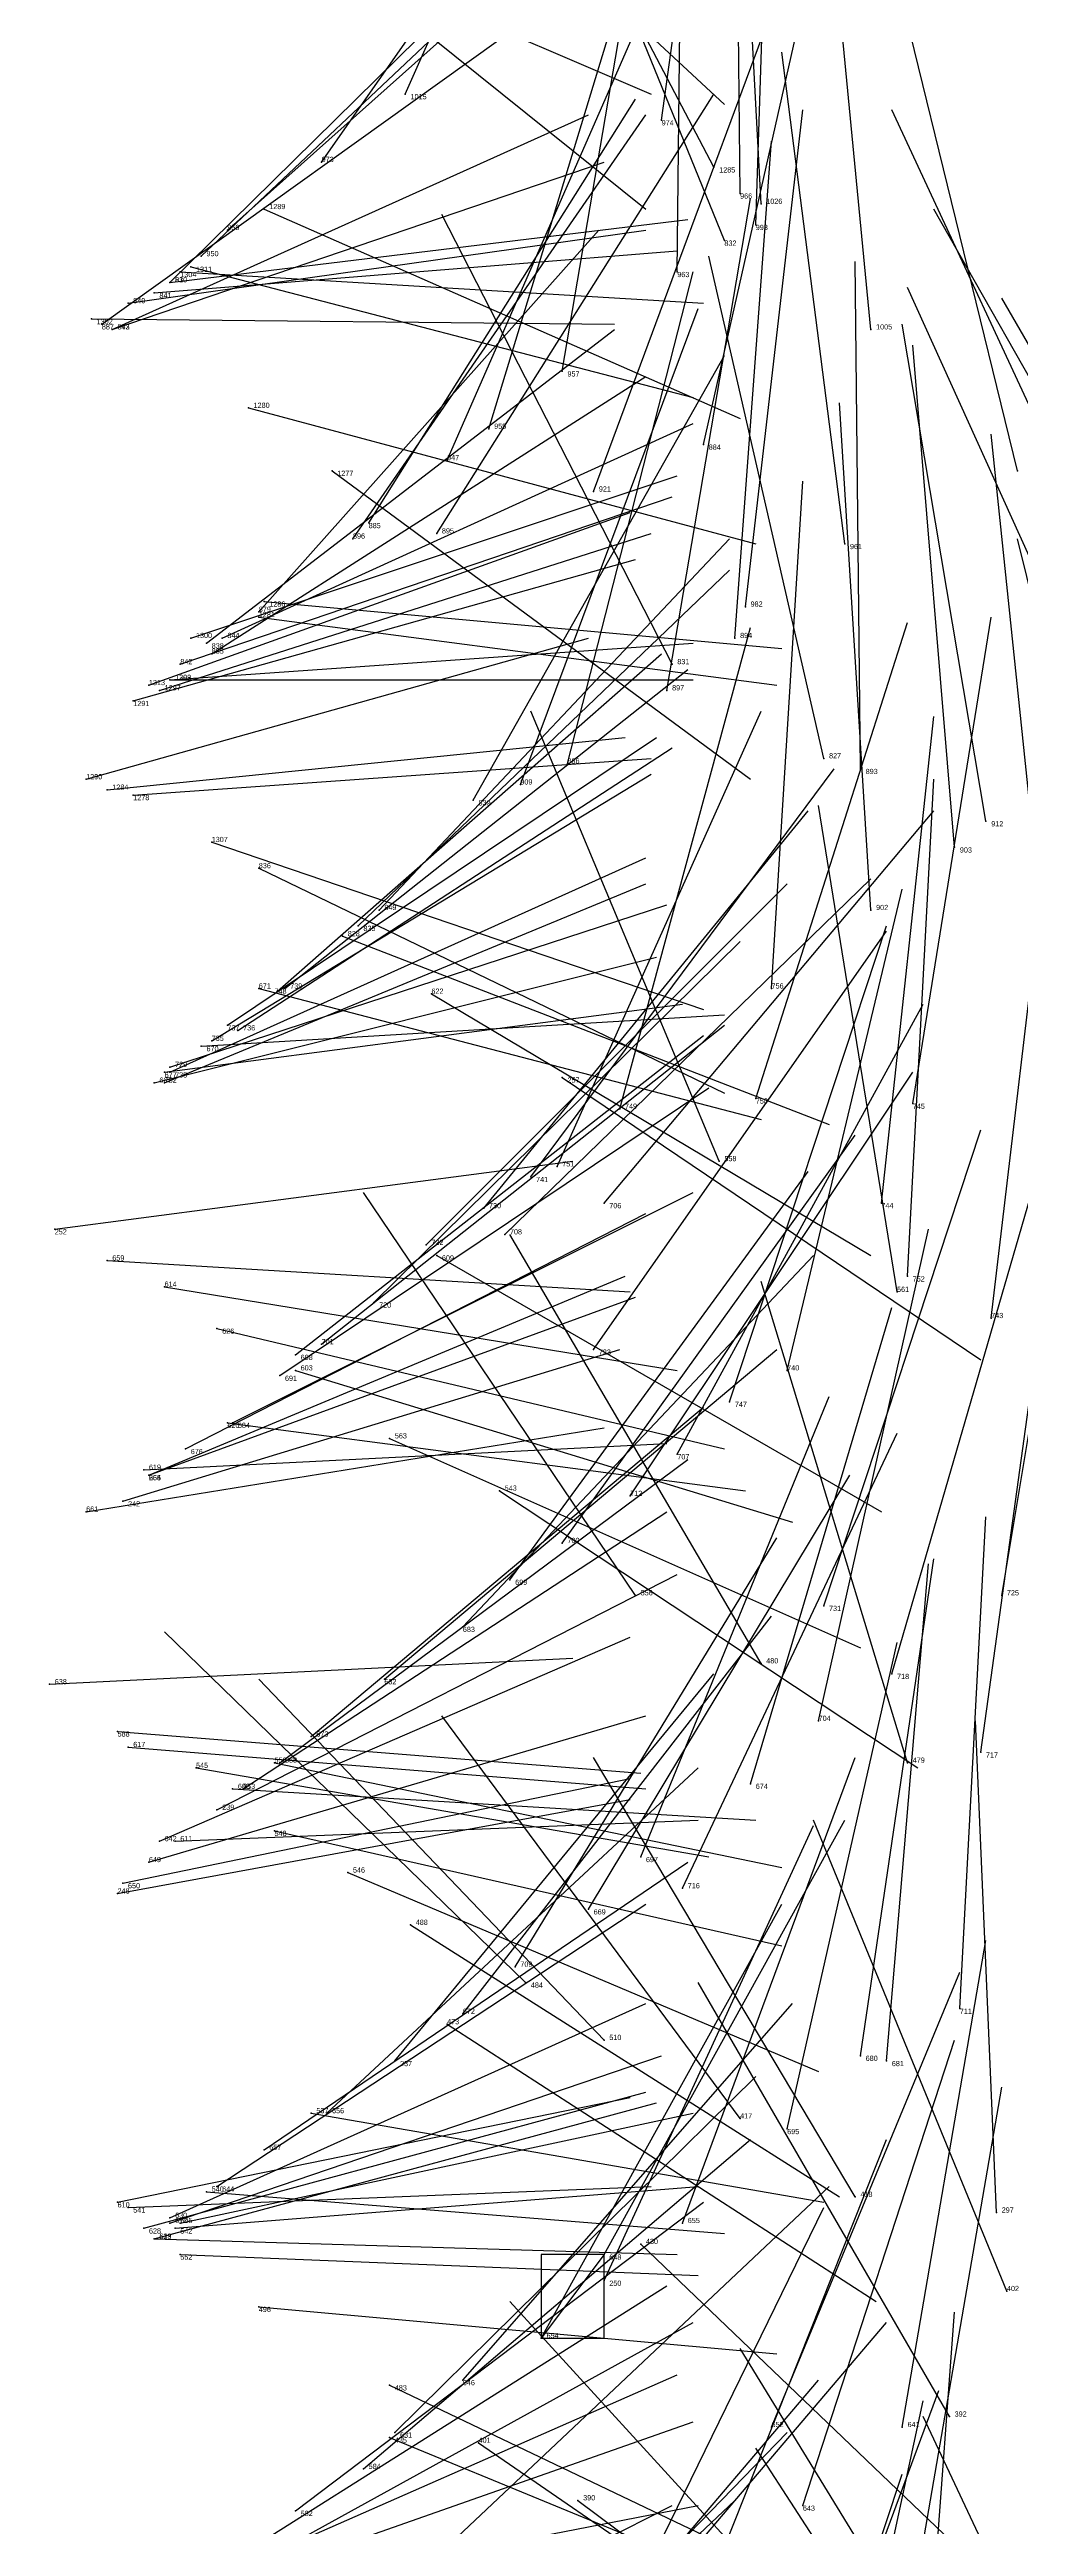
# Model space of a CAD drawing. Extents: x 59.1 to 70.8, y 600.3 to 605.1.
# Drawn here: x 68.099 to 68.2846, y 601.224 to 601.6975 of the extents above; entities that cross this region are included whole.
import ezdxf

# ---------------------------------------------------------------- set-up
doc = ezdxf.new("R2010")
doc.units = 0
for name, color, linetype in [('Clients', 3, 'CONTINUOUS'), ('Facilities', 3, 'CONTINUOUS'), ('Facilities_lines', 3, 'CONTINUOUS'), ('Min_max_boxes', 1, 'CONTINUOUS'), ('Normals', 1, 'CONTINUOUS'), ('Source_points', 5, 'CONTINUOUS'), ('Text', 3, 'CONTINUOUS')]:
    doc.layers.add(name, color=color, linetype=linetype)

msp = doc.modelspace()

# ---------------------------------------------------------------- linework, layer by layer
at = {"layer": 'Clients', "color": 5}
msp.add_point((68.193, 601.26, 445.378), dxfattribs=at)
at = {"layer": 'Facilities', "color": 3}
for p in [(68.167, 601.689, 446.762), (68.216, 601.684, 446.71), (68.151, 601.676, 446.703), (68.226, 601.675, 445.634), (68.14, 601.667, 445.81), (68.231, 601.67, 446.616), (68.235, 601.668, 446.753), (68.133, 601.663, 446.582), (68.234, 601.664, 446.654), (68.128, 601.658, 446.522), (68.228, 601.661, 445.495), (68.122, 601.653, 446.01), (68.122, 601.653, 446.461), (68.124, 601.655, 445.945), (68.126, 601.656, 445.881), (68.219, 601.655, 446.695), (68.114, 601.649, 446.142), (68.119, 601.651, 446.078), (68.107, 601.646, 445.939), (68.109, 601.645, 446.338), (68.111, 601.644, 446.209), (68.111, 601.644, 446.272), (68.256, 601.644, 446.593), (68.197, 601.636, 446.64), (68.137, 601.629, 445.559), (68.183, 601.625, 446.582), (68.224, 601.622, 446.449), (68.153, 601.617, 445.485), (68.175, 601.619, 446.523), (68.284, 601.617, 446.535), (68.203, 601.613, 446.476), (68.16, 601.607, 446.464), (68.157, 601.604, 446.401), (68.173, 601.605, 446.322), (68.251, 601.603, 446.579), (68.14, 601.592, 445.638), (68.139, 601.59, 446.279), (68.139, 601.589, 445.573), (68.232, 601.591, 446.524), (68.126, 601.585, 445.913), (68.129, 601.584, 446.218), (68.13, 601.582, 446.155), (68.132, 601.585, 446.092), (68.23, 601.585, 446.418), (68.124, 601.58, 446.03), (68.218, 601.58, 445.257), (68.115, 601.573, 445.839), (68.118, 601.576, 445.902), (68.12, 601.575, 445.965), (68.122, 601.577, 445.709), (68.122, 601.577, 445.775), (68.217, 601.575, 446.464), (68.198, 601.561, 446.407), (68.247, 601.562, 445.181), (68.254, 601.56, 446.36), (68.106, 601.558, 445.822), (68.11, 601.556, 445.67), (68.115, 601.555, 445.52), (68.18, 601.554, 446.243), (68.189, 601.557, 446.346), (68.278, 601.55, 446.403), (68.13, 601.546, 445.366), (68.272, 601.545, 446.303), (68.139, 601.541, 445.29), (68.158, 601.53, 446.102), (68.162, 601.533, 446.164), (68.256, 601.533, 446.349), (68.155, 601.528, 445.216), (68.139, 601.518, 445.335), (68.142, 601.517, 446.044), (68.144, 601.518, 445.98), (68.172, 601.517, 445.14), (68.237, 601.518, 446.293), (68.133, 601.511, 445.792), (68.128, 601.507, 445.405), (68.13, 601.508, 445.856), (68.135, 601.51, 445.92), (68.121, 601.502, 445.475), (68.122, 601.503, 445.604), (68.122, 601.502, 445.73), (68.119, 601.5, 445.538), (68.121, 601.5, 445.667), (68.197, 601.501, 445.061), (68.234, 601.497, 446.13), (68.208, 601.495, 446.176), (68.264, 601.496, 446.052), (68.196, 601.484, 446.116), (68.227, 601.485, 444.985), (68.191, 601.482, 446.056), (68.182, 601.476, 445.993), (68.205, 601.477, 445.93), (68.258, 601.477, 446.07), (68.1, 601.472, 445.41), (68.171, 601.469, 445.934), (68.186, 601.471, 445.792), (68.11, 601.466, 445.257), (68.173, 601.467, 445.092), (68.121, 601.461, 445.181), (68.261, 601.46, 444.908), (68.263, 601.463, 446.117), (68.161, 601.458, 445.873), (68.279, 601.455, 446.013), (68.131, 601.453, 445.105), (68.151, 601.45, 445.814), (68.146, 601.448, 445.749), (68.146, 601.445, 445.029), (68.203, 601.449, 445.841), (68.24, 601.445, 446.062), (68.143, 601.444, 445.688), (68.133, 601.435, 445.173), (68.134, 601.435, 445.626), (68.229, 601.439, 446.003), (68.164, 601.432, 444.952), (68.117, 601.426, 445.245), (68.125, 601.43, 445.566), (68.219, 601.429, 445.941), (68.118, 601.425, 445.438), (68.118, 601.425, 445.505), (68.185, 601.422, 444.874), (68.21, 601.421, 445.88), (68.106, 601.418, 445.313), (68.113, 601.42, 445.376), (68.197, 601.412, 445.822), (68.187, 601.405, 445.761), (68.211, 601.402, 444.797), (68.281, 601.402, 445.914), (68.247, 601.4, 445.786), (68.178, 601.396, 445.7), (68.235, 601.389, 444.721), (68.099, 601.385, 445.186), (68.163, 601.386, 445.641), (68.26, 601.387, 445.858), (68.112, 601.376, 445.109), (68.149, 601.375, 445.582), (68.246, 601.378, 445.801), (68.114, 601.373, 445.035), (68.127, 601.369, 444.957), (68.142, 601.37, 444.937), (68.143, 601.37, 445.522), (68.263, 601.37, 444.644), (68.277, 601.372, 445.727), (68.134, 601.365, 445.005), (68.136, 601.365, 445.458), (68.233, 601.366, 445.741), (68.131, 601.361, 445.398), (68.12, 601.355, 445.335), (68.123, 601.355, 445.076), (68.142, 601.357, 444.881), (68.118, 601.351, 445.274), (68.212, 601.352, 445.683), (68.113, 601.347, 445.209), (68.156, 601.349, 444.804), (68.22, 601.346, 445.578), (68.112, 601.345, 445.146), (68.202, 601.342, 445.624), (68.168, 601.339, 444.729), (68.188, 601.331, 445.565), (68.19, 601.328, 444.651), (68.178, 601.322, 445.504), (68.273, 601.323, 445.668), (68.175, 601.32, 444.723), (68.205, 601.317, 444.576), (68.165, 601.313, 445.444), (68.254, 601.314, 445.521), (68.259, 601.313, 445.611), (68.149, 601.303, 444.799), (68.152, 601.303, 445.385), (68.231, 601.302, 444.499), (68.24, 601.3, 445.553), (68.14, 601.296, 445.325), (68.131, 601.289, 445.264), (68.112, 601.286, 445.022), (68.114, 601.285, 444.945), (68.129, 601.288, 444.874), (68.253, 601.287, 444.42), (68.28, 601.284, 445.465), (68.117, 601.281, 445.098), (68.119, 601.279, 444.871), (68.119, 601.279, 445.076), (68.122, 601.283, 445.203), (68.122, 601.282, 445.138), (68.123, 601.281, 444.944), (68.124, 601.282, 445.007), (68.22, 601.282, 445.497), (68.124, 601.276, 444.792), (68.205, 601.276, 445.367), (68.212, 601.278, 444.518), (68.205, 601.271, 445.438), (68.139, 601.266, 444.716), (68.282, 601.269, 444.343), (68.164, 601.251, 444.564), (68.178, 601.252, 445.318), (68.164, 601.241, 444.606), (68.165, 601.242, 445.259), (68.237, 601.243, 445.311), (68.262, 601.243, 445.407), (68.271, 601.245, 444.339), (68.181, 601.24, 444.487), (68.159, 601.235, 445.196), (68.146, 601.227, 445.137), (68.2, 601.229, 444.409), (68.243, 601.228, 445.35)]:
    msp.add_point(p, dxfattribs=at)
at = {"layer": 'Facilities_lines', "color": 3}
msp.add_line((68.205, 601.276, 445.367), (68.193, 601.26, 445.378), dxfattribs=at)
at = {"layer": 'Min_max_boxes', "color": 1}
for p, q in [((68.205, 601.276, 445.367), (68.193, 601.276, 445.367)), ((68.193, 601.276, 445.367), (68.193, 601.26, 445.367)), ((68.205, 601.276, 445.378), (68.193, 601.276, 445.378)), ((68.193, 601.276, 445.378), (68.193, 601.26, 445.378)), ((68.193, 601.276, 445.367), (68.193, 601.276, 445.378)), ((68.205, 601.26, 445.367), (68.205, 601.276, 445.367)), ((68.205, 601.26, 445.378), (68.205, 601.276, 445.378)), ((68.205, 601.276, 445.367), (68.205, 601.276, 445.378)), ((68.193, 601.26, 445.367), (68.205, 601.26, 445.367)), ((68.193, 601.26, 445.378), (68.205, 601.26, 445.378)), ((68.193, 601.26, 445.367), (68.193, 601.26, 445.378)), ((68.205, 601.26, 445.367), (68.205, 601.26, 445.378))]:
    msp.add_line(p, q, dxfattribs=at)
at = {"layer": 'Normals', "color": 1}
for p, q in [((68.167, 601.689, 446.762), (68.206, 601.777, 446.735)), ((68.216, 601.684, 446.71), (68.229, 601.778, 446.678)), ((68.231, 601.67, 446.616), (68.23, 601.765, 446.586)), ((68.235, 601.668, 446.753), (68.23, 601.762, 446.72)), ((68.226, 601.675, 445.634), (68.182, 601.759, 445.603)), ((68.234, 601.664, 446.654), (68.237, 601.758, 446.621)), ((68.151, 601.676, 446.703), (68.207, 601.756, 446.681)), ((68.156, 601.754, 446.081), (68.228, 601.687, 446.096)), ((68.228, 601.661, 445.495), (68.191, 601.752, 445.474)), ((68.219, 601.655, 446.695), (68.22, 601.75, 446.664)), ((68.256, 601.644, 446.593), (68.247, 601.737, 446.558)), ((68.133, 601.663, 446.582), (68.207, 601.729, 446.567)), ((68.197, 601.636, 446.64), (68.213, 601.73, 446.609)), ((68.123, 601.728, 446.023), (68.214, 601.689, 446.032)), ((68.128, 601.658, 446.522), (68.2, 601.726, 446.508)), ((68.137, 601.728, 445.92), (68.213, 601.667, 445.944)), ((68.122, 601.653, 446.461), (68.192, 601.722, 446.44)), ((68.183, 601.625, 446.582), (68.211, 601.717, 446.554)), ((68.224, 601.622, 446.449), (68.245, 601.715, 446.419)), ((68.175, 601.619, 446.523), (68.214, 601.708, 446.498)), ((68.284, 601.617, 446.535), (68.262, 601.707, 446.498)), ((68.109, 601.645, 446.338), (68.19, 601.703, 446.327)), ((68.203, 601.613, 446.476), (68.236, 601.702, 446.446)), ((68.251, 601.603, 446.579), (68.239, 601.697, 446.546)), ((68.16, 601.607, 446.464), (68.211, 601.688, 446.436)), ((68.173, 601.605, 446.322), (68.226, 601.689, 446.306)), ((68.232, 601.591, 446.524), (68.243, 601.686, 446.493)), ((68.299, 601.602, 446.477), (68.26, 601.686, 446.44)), ((68.111, 601.644, 446.272), (68.202, 601.685, 446.265)), ((68.157, 601.604, 446.401), (68.213, 601.685, 446.382)), ((68.23, 601.585, 446.418), (68.237, 601.68, 446.389)), ((68.111, 601.644, 446.209), (68.205, 601.676, 446.2)), ((68.14, 601.667, 445.81), (68.231, 601.627, 445.822)), ((68.217, 601.575, 446.464), (68.233, 601.669, 446.435)), ((68.314, 601.586, 446.417), (68.268, 601.667, 446.382)), ((68.114, 601.649, 446.142), (68.213, 601.663, 446.133)), ((68.122, 601.653, 446.01), (68.221, 601.665, 446.006)), ((68.139, 601.59, 446.279), (68.204, 601.663, 446.26)), ((68.218, 601.58, 445.257), (68.174, 601.666, 445.231)), ((68.119, 601.651, 446.078), (68.219, 601.659, 446.077)), ((68.247, 601.562, 445.181), (68.225, 601.658, 445.162)), ((68.124, 601.655, 445.945), (68.224, 601.649, 445.947)), ((68.126, 601.656, 445.881), (68.222, 601.631, 445.892)), ((68.198, 601.561, 446.407), (68.222, 601.655, 446.381)), ((68.254, 601.56, 446.36), (68.253, 601.657, 446.337)), ((68.301, 601.568, 446.461), (68.263, 601.652, 446.423)), ((68.329, 601.567, 446.36), (68.281, 601.65, 446.332)), ((68.107, 601.646, 445.939), (68.207, 601.645, 445.939)), ((68.129, 601.584, 446.218), (68.207, 601.644, 446.201)), ((68.189, 601.557, 446.346), (68.223, 601.648, 446.323)), ((68.278, 601.55, 446.403), (68.262, 601.645, 446.377)), ((68.18, 601.554, 446.243), (68.228, 601.639, 446.22)), ((68.272, 601.545, 446.303), (68.264, 601.641, 446.277)), ((68.13, 601.582, 446.155), (68.213, 601.635, 446.136)), ((68.256, 601.533, 446.349), (68.25, 601.63, 446.323)), ((68.132, 601.585, 446.092), (68.222, 601.626, 446.079)), ((68.137, 601.629, 445.559), (68.234, 601.603, 445.557)), ((68.289, 601.528, 446.243), (68.279, 601.624, 446.217)), ((68.126, 601.585, 445.913), (68.219, 601.616, 445.896)), ((68.153, 601.617, 445.485), (68.233, 601.558, 445.496)), ((68.237, 601.518, 446.293), (68.243, 601.615, 446.268)), ((68.124, 601.58, 446.03), (68.218, 601.612, 446.022)), ((68.118, 601.576, 445.902), (68.21, 601.609, 445.882)), ((68.12, 601.575, 445.965), (68.214, 601.605, 445.951)), ((68.162, 601.533, 446.164), (68.229, 601.604, 446.142)), ((68.307, 601.511, 446.187), (68.284, 601.604, 446.158)), ((68.115, 601.573, 445.839), (68.211, 601.6, 445.832)), ((68.158, 601.53, 446.102), (68.229, 601.598, 446.082)), ((68.14, 601.592, 445.638), (68.239, 601.583, 445.631)), ((68.139, 601.589, 445.573), (68.238, 601.576, 445.565)), ((68.208, 601.495, 446.176), (68.233, 601.587, 446.147)), ((68.234, 601.497, 446.13), (68.263, 601.588, 446.1)), ((68.264, 601.496, 446.052), (68.279, 601.589, 446.018)), ((68.106, 601.558, 445.822), (68.202, 601.585, 445.816)), ((68.122, 601.577, 445.775), (68.222, 601.584, 445.774)), ((68.142, 601.517, 446.044), (68.216, 601.582, 446.028)), ((68.144, 601.518, 445.98), (68.221, 601.579, 445.964)), ((68.122, 601.577, 445.709), (68.222, 601.577, 445.708)), ((68.227, 601.485, 444.985), (68.191, 601.571, 444.95)), ((68.196, 601.484, 446.116), (68.235, 601.571, 446.086)), ((68.258, 601.477, 446.07), (68.268, 601.57, 446.036)), ((68.11, 601.556, 445.67), (68.209, 601.566, 445.666)), ((68.133, 601.511, 445.792), (68.215, 601.566, 445.776)), ((68.135, 601.51, 445.92), (68.218, 601.564, 445.903)), ((68.115, 601.555, 445.52), (68.214, 601.562, 445.512)), ((68.13, 601.508, 445.856), (68.214, 601.559, 445.839)), ((68.191, 601.482, 446.056), (68.249, 601.56, 446.03)), ((68.263, 601.463, 446.117), (68.268, 601.558, 446.087)), ((68.182, 601.476, 445.993), (68.244, 601.552, 445.973)), ((68.205, 601.477, 445.93), (68.268, 601.552, 445.91)), ((68.261, 601.46, 444.908), (68.246, 601.553, 444.876)), ((68.13, 601.546, 445.366), (68.224, 601.514, 445.374)), ((68.279, 601.455, 446.013), (68.29, 601.548, 445.978)), ((68.122, 601.502, 445.73), (68.213, 601.543, 445.722)), ((68.139, 601.541, 445.29), (68.228, 601.498, 445.3)), ((68.121, 601.5, 445.667), (68.213, 601.538, 445.657)), ((68.171, 601.469, 445.934), (68.24, 601.538, 445.913)), ((68.186, 601.471, 445.792), (68.256, 601.539, 445.77)), ((68.24, 601.445, 446.062), (68.262, 601.537, 446.028)), ((68.122, 601.503, 445.604), (68.217, 601.534, 445.595)), ((68.229, 601.439, 446.003), (68.259, 601.53, 445.976)), ((68.155, 601.528, 445.216), (68.248, 601.492, 445.221)), ((68.161, 601.458, 445.873), (68.231, 601.527, 445.854)), ((68.203, 601.449, 445.841), (68.259, 601.529, 445.818)), ((68.119, 601.5, 445.538), (68.215, 601.524, 445.526)), ((68.139, 601.518, 445.335), (68.235, 601.493, 445.344)), ((68.172, 601.517, 445.14), (68.256, 601.467, 445.16)), ((68.121, 601.502, 445.475), (68.22, 601.515, 445.467)), ((68.128, 601.507, 445.405), (68.228, 601.513, 445.402)), ((68.151, 601.45, 445.814), (68.228, 601.511, 445.796)), ((68.219, 601.429, 445.941), (68.266, 601.515, 445.92)), ((68.146, 601.448, 445.749), (68.224, 601.509, 445.733)), ((68.21, 601.421, 445.88), (68.264, 601.502, 445.857)), ((68.143, 601.444, 445.688), (68.225, 601.499, 445.673)), ((68.197, 601.501, 445.061), (68.277, 601.447, 445.086)), ((68.281, 601.402, 445.914), (68.297, 601.498, 445.89)), ((68.197, 601.412, 445.822), (68.253, 601.49, 445.795)), ((68.247, 601.4, 445.786), (68.277, 601.491, 445.758)), ((68.1, 601.472, 445.41), (68.199, 601.485, 445.401)), ((68.187, 601.405, 445.761), (68.244, 601.483, 445.735)), ((68.134, 601.435, 445.626), (68.222, 601.479, 445.611)), ((68.211, 601.402, 444.797), (68.159, 601.479, 444.762)), ((68.26, 601.387, 445.858), (68.287, 601.48, 445.834)), ((68.125, 601.43, 445.566), (68.213, 601.475, 445.55)), ((68.235, 601.389, 444.721), (68.187, 601.471, 444.689)), ((68.246, 601.378, 445.801), (68.267, 601.472, 445.776)), ((68.11, 601.466, 445.257), (68.21, 601.46, 445.26)), ((68.173, 601.467, 445.092), (68.258, 601.418, 445.114)), ((68.178, 601.396, 445.7), (68.245, 601.467, 445.678)), ((68.277, 601.372, 445.727), (68.29, 601.466, 445.695)), ((68.118, 601.425, 445.505), (68.209, 601.463, 445.488)), ((68.118, 601.425, 445.438), (68.211, 601.459, 445.425)), ((68.121, 601.461, 445.181), (68.219, 601.445, 445.189)), ((68.263, 601.37, 444.644), (68.235, 601.462, 444.616)), ((68.233, 601.366, 445.741), (68.26, 601.457, 445.71)), ((68.131, 601.453, 445.105), (68.228, 601.43, 445.116)), ((68.113, 601.42, 445.376), (68.208, 601.449, 445.364)), ((68.146, 601.445, 445.029), (68.241, 601.416, 445.042)), ((68.163, 601.386, 445.641), (68.238, 601.449, 445.621)), ((68.212, 601.352, 445.683), (68.248, 601.44, 445.654)), ((68.133, 601.435, 445.173), (68.232, 601.422, 445.18)), ((68.149, 601.375, 445.582), (68.224, 601.438, 445.56)), ((68.106, 601.418, 445.313), (68.205, 601.434, 445.311)), ((68.117, 601.426, 445.245), (68.217, 601.431, 445.244)), ((68.164, 601.432, 444.952), (68.254, 601.392, 444.968)), ((68.22, 601.346, 445.578), (68.261, 601.433, 445.55)), ((68.143, 601.37, 445.522), (68.221, 601.428, 445.499)), ((68.185, 601.422, 444.874), (68.265, 601.369, 444.902)), ((68.202, 601.342, 445.624), (68.252, 601.425, 445.599)), ((68.136, 601.365, 445.458), (68.217, 601.418, 445.434)), ((68.273, 601.323, 445.668), (68.278, 601.417, 445.635)), ((68.188, 601.331, 445.565), (68.238, 601.413, 445.539)), ((68.254, 601.314, 445.521), (68.268, 601.409, 445.493)), ((68.259, 601.313, 445.611), (68.267, 601.408, 445.581)), ((68.131, 601.361, 445.398), (68.219, 601.406, 445.382)), ((68.178, 601.322, 445.504), (68.237, 601.398, 445.476)), ((68.12, 601.355, 445.335), (68.21, 601.394, 445.318)), ((68.19, 601.328, 444.651), (68.121, 601.395, 444.623)), ((68.24, 601.3, 445.553), (68.261, 601.393, 445.523)), ((68.099, 601.385, 445.186), (68.199, 601.39, 445.182)), ((68.205, 601.317, 444.576), (68.139, 601.386, 444.547)), ((68.165, 601.313, 445.444), (68.226, 601.387, 445.416)), ((68.118, 601.351, 445.274), (68.213, 601.379, 445.263)), ((68.231, 601.302, 444.499), (68.174, 601.379, 444.471)), ((68.112, 601.376, 445.109), (68.212, 601.368, 445.112)), ((68.28, 601.284, 445.465), (68.276, 601.378, 445.431)), ((68.114, 601.373, 445.035), (68.213, 601.365, 445.044)), ((68.127, 601.369, 444.957), (68.225, 601.352, 444.97)), ((68.142, 601.37, 444.937), (68.239, 601.35, 444.948)), ((68.152, 601.303, 445.385), (68.223, 601.369, 445.361)), ((68.253, 601.287, 444.42), (68.203, 601.371, 444.397)), ((68.22, 601.282, 445.497), (68.253, 601.371, 445.465)), ((68.113, 601.347, 445.209), (68.21, 601.367, 445.199)), ((68.134, 601.365, 445.005), (68.234, 601.359, 445.011)), ((68.112, 601.345, 445.146), (68.21, 601.363, 445.138)), ((68.123, 601.355, 445.076), (68.223, 601.359, 445.077)), ((68.142, 601.357, 444.881), (68.239, 601.335, 444.894)), ((68.205, 601.276, 445.367), (68.251, 601.359, 445.335)), ((68.205, 601.271, 445.438), (68.245, 601.358, 445.408)), ((68.282, 601.269, 444.343), (68.245, 601.359, 444.319)), ((68.14, 601.296, 445.325), (68.221, 601.351, 445.305)), ((68.156, 601.349, 444.804), (68.246, 601.311, 444.827)), ((68.131, 601.289, 445.264), (68.213, 601.343, 445.244)), ((68.193, 601.26, 445.378), (68.239, 601.343, 445.346)), ((68.168, 601.339, 444.729), (68.25, 601.287, 444.754)), ((68.262, 601.243, 445.407), (68.278, 601.336, 445.373)), ((68.271, 601.245, 444.339), (68.223, 601.328, 444.31)), ((68.237, 601.243, 445.311), (68.273, 601.33, 445.277)), ((68.122, 601.283, 445.203), (68.213, 601.324, 445.19)), ((68.178, 601.252, 445.318), (68.241, 601.324, 445.287)), ((68.175, 601.32, 444.723), (68.257, 601.267, 444.747)), ((68.243, 601.228, 445.35), (68.272, 601.317, 445.316)), ((68.122, 601.282, 445.138), (68.216, 601.314, 445.127)), ((68.165, 601.242, 445.259), (68.234, 601.31, 445.234)), ((68.265, 601.215, 445.257), (68.281, 601.308, 445.224)), ((68.112, 601.286, 445.022), (68.21, 601.306, 445.018)), ((68.117, 601.281, 445.098), (68.213, 601.307, 445.089)), ((68.119, 601.279, 445.076), (68.215, 601.305, 445.07)), ((68.124, 601.282, 445.007), (68.222, 601.303, 445.002)), ((68.149, 601.303, 444.799), (68.247, 601.286, 444.808)), ((68.159, 601.235, 445.196), (68.233, 601.298, 445.174)), ((68.224, 601.21, 445.294), (68.259, 601.298, 445.263)), ((68.114, 601.285, 444.945), (68.214, 601.289, 444.946)), ((68.123, 601.281, 444.944), (68.223, 601.289, 444.944)), ((68.177, 601.222, 445.129), (68.248, 601.289, 445.108)), ((68.129, 601.288, 444.874), (68.228, 601.28, 444.883)), ((68.146, 601.227, 445.137), (68.224, 601.286, 445.118)), ((68.205, 601.199, 445.236), (68.247, 601.285, 445.207)), ((68.119, 601.279, 444.871), (68.219, 601.276, 444.878)), ((68.124, 601.276, 444.792), (68.223, 601.272, 444.801)), ((68.212, 601.278, 444.518), (68.281, 601.212, 444.546)), ((68.133, 601.217, 445.079), (68.217, 601.27, 445.066)), ((68.139, 601.266, 444.716), (68.238, 601.257, 444.728)), ((68.251, 601.197, 444.179), (68.187, 601.267, 444.146)), ((68.265, 601.17, 445.221), (68.272, 601.265, 445.192)), ((68.135, 601.215, 445.015), (68.222, 601.263, 445)), ((68.196, 601.189, 445.177), (68.259, 601.263, 445.152)), ((68.28, 601.178, 444.102), (68.231, 601.258, 444.068)), ((68.128, 601.213, 444.95), (68.219, 601.253, 444.941)), ((68.164, 601.251, 444.564), (68.252, 601.209, 444.586)), ((68.183, 601.178, 445.119), (68.246, 601.252, 445.095)), ((68.236, 601.161, 445.074), (68.269, 601.25, 445.042)), ((68.246, 601.155, 445.166), (68.266, 601.248, 445.136)), ((68.128, 601.211, 444.885), (68.222, 601.244, 444.877)), ((68.164, 601.241, 444.606), (68.254, 601.204, 444.629)), ((68.172, 601.172, 445.056), (68.24, 601.242, 445.034)), ((68.305, 601.162, 444.023), (68.266, 601.245, 443.984)), ((68.181, 601.24, 444.487), (68.261, 601.185, 444.511)), ((68.284, 601.162, 444.103), (68.234, 601.239, 444.063)), ((68.232, 601.144, 445.105), (68.262, 601.234, 445.074)), ((68.125, 601.209, 444.823), (68.223, 601.228, 444.823)), ((68.129, 601.183, 444.902), (68.218, 601.228, 444.891)), ((68.159, 601.162, 444.999), (68.23, 601.229, 444.978)), ((68.2, 601.229, 444.409), (68.279, 601.17, 444.427))]:
    msp.add_line(p, q, dxfattribs=at)
at = {"layer": 'Source_points', "color": 5}
for p in [(68.167, 601.689, 446.762), (68.216, 601.684, 446.71), (68.151, 601.676, 446.703), (68.226, 601.675, 445.634), (68.14, 601.667, 445.81), (68.231, 601.67, 446.616), (68.235, 601.668, 446.753), (68.133, 601.663, 446.582), (68.234, 601.664, 446.654), (68.128, 601.658, 446.522), (68.228, 601.661, 445.495), (68.122, 601.653, 446.01), (68.122, 601.653, 446.461), (68.124, 601.655, 445.945), (68.126, 601.656, 445.881), (68.219, 601.655, 446.695), (68.114, 601.649, 446.142), (68.119, 601.651, 446.078), (68.107, 601.646, 445.939), (68.109, 601.645, 446.338), (68.111, 601.644, 446.209), (68.111, 601.644, 446.272), (68.256, 601.644, 446.593), (68.197, 601.636, 446.64), (68.137, 601.629, 445.559), (68.183, 601.625, 446.582), (68.224, 601.622, 446.449), (68.153, 601.617, 445.485), (68.175, 601.619, 446.523), (68.284, 601.617, 446.535), (68.203, 601.613, 446.476), (68.16, 601.607, 446.464), (68.157, 601.604, 446.401), (68.173, 601.605, 446.322), (68.251, 601.603, 446.579), (68.14, 601.592, 445.638), (68.139, 601.59, 446.279), (68.139, 601.589, 445.573), (68.232, 601.591, 446.524), (68.126, 601.585, 445.913), (68.129, 601.584, 446.218), (68.13, 601.582, 446.155), (68.132, 601.585, 446.092), (68.23, 601.585, 446.418), (68.124, 601.58, 446.03), (68.218, 601.58, 445.257), (68.115, 601.573, 445.839), (68.118, 601.576, 445.902), (68.12, 601.575, 445.965), (68.122, 601.577, 445.709), (68.122, 601.577, 445.775), (68.217, 601.575, 446.464), (68.198, 601.561, 446.407), (68.247, 601.562, 445.181), (68.254, 601.56, 446.36), (68.106, 601.558, 445.822), (68.11, 601.556, 445.67), (68.115, 601.555, 445.52), (68.18, 601.554, 446.243), (68.189, 601.557, 446.346), (68.278, 601.55, 446.403), (68.13, 601.546, 445.366), (68.272, 601.545, 446.303), (68.139, 601.541, 445.29), (68.158, 601.53, 446.102), (68.162, 601.533, 446.164), (68.256, 601.533, 446.349), (68.155, 601.528, 445.216), (68.139, 601.518, 445.335), (68.142, 601.517, 446.044), (68.144, 601.518, 445.98), (68.172, 601.517, 445.14), (68.237, 601.518, 446.293), (68.133, 601.511, 445.792), (68.128, 601.507, 445.405), (68.13, 601.508, 445.856), (68.135, 601.51, 445.92), (68.121, 601.502, 445.475), (68.122, 601.503, 445.604), (68.122, 601.502, 445.73), (68.119, 601.5, 445.538), (68.121, 601.5, 445.667), (68.197, 601.501, 445.061), (68.234, 601.497, 446.13), (68.208, 601.495, 446.176), (68.264, 601.496, 446.052), (68.196, 601.484, 446.116), (68.227, 601.485, 444.985), (68.191, 601.482, 446.056), (68.182, 601.476, 445.993), (68.205, 601.477, 445.93), (68.258, 601.477, 446.07), (68.1, 601.472, 445.41), (68.171, 601.469, 445.934), (68.186, 601.471, 445.792), (68.11, 601.466, 445.257), (68.173, 601.467, 445.092), (68.121, 601.461, 445.181), (68.261, 601.46, 444.908), (68.263, 601.463, 446.117), (68.161, 601.458, 445.873), (68.279, 601.455, 446.013), (68.131, 601.453, 445.105), (68.151, 601.45, 445.814), (68.146, 601.448, 445.749), (68.146, 601.445, 445.029), (68.203, 601.449, 445.841), (68.24, 601.445, 446.062), (68.143, 601.444, 445.688), (68.133, 601.435, 445.173), (68.134, 601.435, 445.626), (68.229, 601.439, 446.003), (68.164, 601.432, 444.952), (68.117, 601.426, 445.245), (68.125, 601.43, 445.566), (68.219, 601.429, 445.941), (68.118, 601.425, 445.438), (68.118, 601.425, 445.505), (68.185, 601.422, 444.874), (68.21, 601.421, 445.88), (68.106, 601.418, 445.313), (68.113, 601.42, 445.376), (68.197, 601.412, 445.822), (68.187, 601.405, 445.761), (68.211, 601.402, 444.797), (68.281, 601.402, 445.914), (68.247, 601.4, 445.786), (68.178, 601.396, 445.7), (68.235, 601.389, 444.721), (68.099, 601.385, 445.186), (68.163, 601.386, 445.641), (68.26, 601.387, 445.858), (68.112, 601.376, 445.109), (68.149, 601.375, 445.582), (68.246, 601.378, 445.801), (68.114, 601.373, 445.035), (68.127, 601.369, 444.957), (68.142, 601.37, 444.937), (68.143, 601.37, 445.522), (68.263, 601.37, 444.644), (68.277, 601.372, 445.727), (68.134, 601.365, 445.005), (68.136, 601.365, 445.458), (68.233, 601.366, 445.741), (68.131, 601.361, 445.398), (68.12, 601.355, 445.335), (68.123, 601.355, 445.076), (68.142, 601.357, 444.881), (68.118, 601.351, 445.274), (68.212, 601.352, 445.683), (68.113, 601.347, 445.209), (68.156, 601.349, 444.804), (68.22, 601.346, 445.578), (68.112, 601.345, 445.146), (68.202, 601.342, 445.624), (68.168, 601.339, 444.729), (68.188, 601.331, 445.565), (68.19, 601.328, 444.651), (68.178, 601.322, 445.504), (68.273, 601.323, 445.668), (68.175, 601.32, 444.723), (68.205, 601.317, 444.576), (68.165, 601.313, 445.444), (68.254, 601.314, 445.521), (68.259, 601.313, 445.611), (68.149, 601.303, 444.799), (68.152, 601.303, 445.385), (68.231, 601.302, 444.499), (68.24, 601.3, 445.553), (68.14, 601.296, 445.325), (68.131, 601.289, 445.264), (68.112, 601.286, 445.022), (68.114, 601.285, 444.945), (68.129, 601.288, 444.874), (68.253, 601.287, 444.42), (68.28, 601.284, 445.465), (68.117, 601.281, 445.098), (68.119, 601.279, 444.871), (68.119, 601.279, 445.076), (68.122, 601.283, 445.203), (68.122, 601.282, 445.138), (68.123, 601.281, 444.944), (68.124, 601.282, 445.007), (68.22, 601.282, 445.497), (68.124, 601.276, 444.792), (68.205, 601.276, 445.367), (68.212, 601.278, 444.518), (68.205, 601.271, 445.438), (68.139, 601.266, 444.716), (68.282, 601.269, 444.343), (68.193, 601.26, 445.378), (68.164, 601.251, 444.564), (68.178, 601.252, 445.318), (68.164, 601.241, 444.606), (68.165, 601.242, 445.259), (68.237, 601.243, 445.311), (68.262, 601.243, 445.407), (68.271, 601.245, 444.339), (68.181, 601.24, 444.487), (68.159, 601.235, 445.196), (68.146, 601.227, 445.137), (68.2, 601.229, 444.409), (68.243, 601.228, 445.35)]:
    msp.add_point(p, dxfattribs=at)

# ---------------------------------------------------------------- texts
at = {"layer": 'Text', "color": 3}
for s, p in [('1015', (68.168, 601.688, 446.762)), ('974', (68.216, 601.683, 446.71)), ('973', (68.151, 601.676, 446.703)), ('1285', (68.227, 601.674, 445.634)), ('1289', (68.141, 601.667, 445.81)), ('966', (68.231, 601.669, 446.616)), ('1026', (68.236, 601.668, 446.753)), ('959', (68.133, 601.663, 446.582)), ('993', (68.234, 601.663, 446.654)), ('950', (68.129, 601.658, 446.522)), ('832', (68.228, 601.66, 445.495)), ('830', (68.123, 601.653, 446.01)), ('910', (68.123, 601.653, 446.461)), ('1304', (68.124, 601.654, 445.945)), ('1311', (68.127, 601.655, 445.881)), ('963', (68.219, 601.654, 446.695)), ('840', (68.115, 601.649, 446.142)), ('841', (68.12, 601.65, 446.078)), ('1302', (68.108, 601.645, 445.939)), ('887', (68.109, 601.644, 446.338)), ('843', (68.112, 601.644, 446.209)), ('872', (68.112, 601.644, 446.272)), ('1005', (68.257, 601.644, 446.593)), ('957', (68.198, 601.635, 446.64)), ('1280', (68.138, 601.629, 445.559)), ('955', (68.184, 601.625, 446.582)), ('947', (68.175, 601.619, 446.523)), ('884', (68.225, 601.621, 446.449)), ('1277', (68.154, 601.616, 445.485)), ('921', (68.204, 601.613, 446.476)), ('885', (68.16, 601.606, 446.464)), ('895', (68.174, 601.605, 446.322)), ('896', (68.157, 601.604, 446.401)), ('961', (68.252, 601.602, 446.579)), ('1286', (68.141, 601.591, 445.638)), ('982', (68.233, 601.591, 446.524)), ('879', (68.139, 601.59, 446.279)), ('1281', (68.139, 601.589, 445.573)), ('1300', (68.127, 601.585, 445.913)), ('838', (68.13, 601.583, 446.218)), ('855', (68.13, 601.582, 446.155)), ('844', (68.133, 601.585, 446.092)), ('894', (68.231, 601.585, 446.418)), ('1299', (68.123, 601.577, 445.709)), ('1303', (68.123, 601.577, 445.775)), ('842', (68.124, 601.58, 446.03)), ('831', (68.219, 601.58, 445.257)), ('1291', (68.115, 601.572, 445.839)), ('1313', (68.118, 601.576, 445.902)), ('1297', (68.121, 601.575, 445.965)), ('897', (68.218, 601.575, 446.464)), ('827', (68.248, 601.562, 445.181)), ('1290', (68.106, 601.558, 445.822)), ('886', (68.198, 601.561, 446.407)), ('893', (68.255, 601.559, 446.36)), ('1284', (68.111, 601.556, 445.67)), ('1278', (68.115, 601.554, 445.52)), ('839', (68.181, 601.553, 446.243)), ('909', (68.189, 601.557, 446.346)), ('912', (68.279, 601.549, 446.403)), ('1307', (68.13, 601.546, 445.366)), ('903', (68.273, 601.544, 446.303)), ('836', (68.139, 601.541, 445.29)), ('835', (68.159, 601.529, 446.102)), ('849', (68.163, 601.533, 446.164)), ('902', (68.257, 601.533, 446.349)), ('828', (68.156, 601.528, 445.216)), ('671', (68.139, 601.518, 445.335)), ('748', (68.142, 601.517, 446.044)), ('739', (68.145, 601.518, 445.98)), ('622', (68.172, 601.517, 445.14)), ('756', (68.237, 601.518, 446.293)), ('737', (68.133, 601.51, 445.792)), ('736', (68.136, 601.51, 445.92)), ('670', (68.129, 601.506, 445.405)), ('735', (68.13, 601.508, 445.856)), ('677', (68.121, 601.501, 445.475)), ('729', (68.123, 601.503, 445.604)), ('738', (68.123, 601.501, 445.73)), ('667', (68.12, 601.5, 445.538)), ('732', (68.121, 601.5, 445.667)), ('257', (68.198, 601.5, 445.061)), ('750', (68.234, 601.496, 446.13)), ('749', (68.209, 601.495, 446.176)), ('745', (68.264, 601.495, 446.052)), ('751', (68.197, 601.484, 446.116)), ('558', (68.228, 601.485, 444.985)), ('741', (68.192, 601.481, 446.056)), ('730', (68.183, 601.476, 445.993)), ('706', (68.206, 601.476, 445.93)), ('744', (68.258, 601.476, 446.07)), ('252', (68.1, 601.471, 445.41)), ('722', (68.172, 601.469, 445.934)), ('708', (68.187, 601.471, 445.792)), ('659', (68.111, 601.466, 445.257)), ('609', (68.174, 601.466, 445.092)), ('614', (68.121, 601.461, 445.181)), ('561', (68.261, 601.46, 444.908)), ('752', (68.264, 601.462, 446.117)), ('720', (68.162, 601.457, 445.873)), ('743', (68.279, 601.455, 446.013)), ('626', (68.132, 601.452, 445.105)), ('701', (68.151, 601.45, 445.814)), ('698', (68.147, 601.447, 445.749)), ('603', (68.147, 601.445, 445.029)), ('723', (68.204, 601.448, 445.841)), ('740', (68.24, 601.445, 446.062)), ('691', (68.144, 601.443, 445.688)), ('620', (68.133, 601.434, 445.173)), ('684', (68.135, 601.434, 445.626)), ('747', (68.23, 601.438, 446.003)), ('563', (68.165, 601.432, 444.952)), ('619', (68.118, 601.426, 445.245)), ('676', (68.126, 601.429, 445.566)), ('707', (68.219, 601.428, 445.941)), ('254', (68.118, 601.424, 445.438)), ('665', (68.118, 601.424, 445.505)), ('543', (68.186, 601.422, 444.874)), ('712', (68.21, 601.421, 445.88)), ('661', (68.106, 601.418, 445.313)), ('242', (68.114, 601.419, 445.376)), ('700', (68.198, 601.412, 445.822)), ('699', (68.188, 601.404, 445.761)), ('556', (68.212, 601.402, 444.797)), ('725', (68.282, 601.402, 445.914)), ('731', (68.248, 601.399, 445.786)), ('683', (68.178, 601.395, 445.7)), ('480', (68.236, 601.389, 444.721)), ('638', (68.1, 601.385, 445.186)), ('682', (68.163, 601.385, 445.641)), ('718', (68.261, 601.386, 445.858)), ('704', (68.246, 601.378, 445.801)), ('588', (68.112, 601.375, 445.109)), ('617', (68.115, 601.373, 445.035)), ('673', (68.15, 601.375, 445.582)), ('545', (68.127, 601.369, 444.957)), ('550', (68.142, 601.37, 444.937)), ('668', (68.144, 601.37, 445.522)), ('479', (68.264, 601.37, 444.644)), ('717', (68.278, 601.371, 445.727)), ('608', (68.135, 601.365, 445.005)), ('653', (68.136, 601.365, 445.458)), ('674', (68.234, 601.365, 445.741)), ('239', (68.132, 601.361, 445.398)), ('642', (68.121, 601.355, 445.335)), ('611', (68.124, 601.355, 445.076)), ('548', (68.142, 601.356, 444.881)), ('649', (68.118, 601.351, 445.274)), ('546', (68.157, 601.349, 444.804)), ('697', (68.213, 601.351, 445.683)), ('248', (68.112, 601.345, 445.146)), ('650', (68.114, 601.346, 445.209)), ('716', (68.221, 601.346, 445.578)), ('669', (68.203, 601.341, 445.624)), ('488', (68.169, 601.339, 444.729)), ('709', (68.189, 601.331, 445.565)), ('484', (68.191, 601.327, 444.651)), ('672', (68.178, 601.322, 445.504)), ('711', (68.273, 601.322, 445.668)), ('473', (68.175, 601.32, 444.723)), ('510', (68.206, 601.317, 444.576)), ('237', (68.166, 601.312, 445.444)), ('680', (68.255, 601.313, 445.521)), ('681', (68.26, 601.312, 445.611)), ('537', (68.15, 601.303, 444.799)), ('656', (68.153, 601.303, 445.385)), ('417', (68.231, 601.302, 444.499)), ('695', (68.24, 601.299, 445.553)), ('657', (68.141, 601.296, 445.325)), ('540', (68.13, 601.288, 444.874)), ('644', (68.132, 601.288, 445.264)), ('610', (68.112, 601.285, 445.022)), ('541', (68.115, 601.284, 444.945)), ('630', (68.123, 601.283, 445.203)), ('418', (68.254, 601.287, 444.42)), ('297', (68.281, 601.284, 445.465)), ('628', (68.118, 601.28, 445.098)), ('539', (68.12, 601.279, 444.871)), ('613', (68.12, 601.279, 445.076)), ('612', (68.123, 601.282, 445.138)), ('542', (68.124, 601.28, 444.944)), ('605', (68.124, 601.282, 445.007)), ('430', (68.213, 601.278, 444.518)), ('655', (68.221, 601.282, 445.497)), ('552', (68.124, 601.275, 444.792)), ('648', (68.206, 601.275, 445.367)), ('250', (68.206, 601.27, 445.438)), ('402', (68.282, 601.269, 444.343)), ('496', (68.139, 601.265, 444.716)), ('654', (68.194, 601.26, 445.378)), ('483', (68.165, 601.25, 444.564)), ('646', (68.178, 601.251, 445.318)), ('392', (68.272, 601.245, 444.339)), ('435', (68.165, 601.24, 444.606)), ('631', (68.166, 601.241, 445.259)), ('401', (68.181, 601.24, 444.487)), ('652', (68.237, 601.243, 445.311)), ('641', (68.263, 601.243, 445.407)), ('584', (68.16, 601.235, 445.196)), ('582', (68.147, 601.226, 445.137)), ('390', (68.201, 601.229, 444.409)), ('643', (68.243, 601.227, 445.35))]:
    msp.add_text(s, height=0.001, dxfattribs=at).set_placement(p)

doc.saveas('drawing.dxf')
